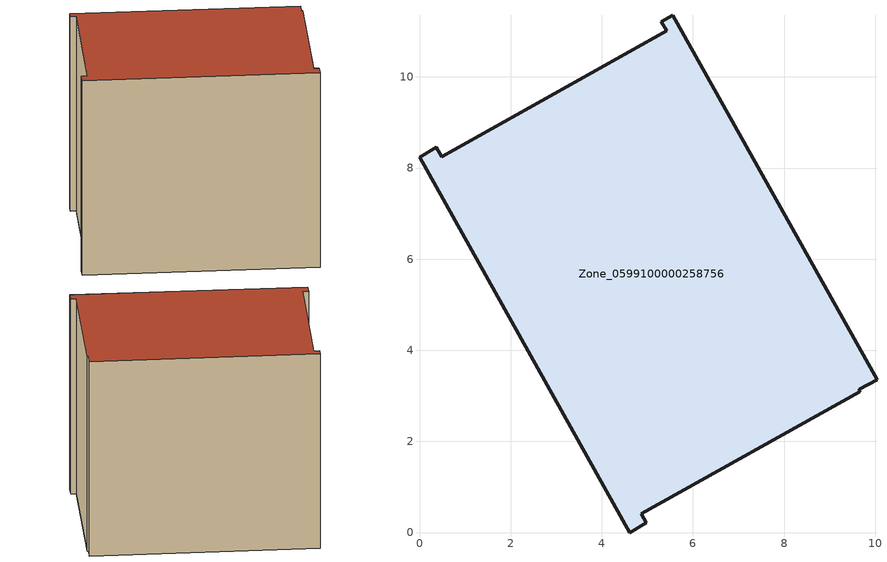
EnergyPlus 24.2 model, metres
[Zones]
Zone_0599100000258756
 floor ground (C_G): 4.98,0.21 4.61,0 0,8.24 0.37,8.45 0.49,8.25 5.43,11.01 5.31,11.21 5.56,11.35 10.04,3.36 9.65,3.14 9.66,3.09 4.87,0.41 z0
 wall outside (C_F): 4.61,0 4.98,0.21 4.87,0.41 9.66,3.09 9.65,3.14 10.04,3.36 5.56,11.35 5.31,11.21 5.43,11.01 0.49,8.25 0.37,8.45 0,8.24 4.61,0 z0:8.46
 roof outside (C_R): 9.65,3.14 10.04,3.36 5.56,11.35 5.31,11.21 5.43,11.01 0.49,8.25 0.37,8.45 0,8.24 4.61,0 4.98,0.21 4.87,0.41 9.66,3.09 z8.46
[BUILDING]
Pand.0599100000258756: North Axis=0; Terrain=City; Loads Convergence Tolerance Value=0.04; Temperature Convergence Tolerance Value=0.4; Solar Distribution=FullExterior; Maximum Number of Warmup Days=25; Minimum Number of Warmup Days=1
[Site:Location]
Rotterdam.The.Hague.AP_ZH_NLD Design_Conditions: Latitude=51.96; Longitude=4.45; Time Zone=1; Elevation=-4.5
[SITE:GROUNDTEMPERATURE:BUILDINGSURFACE]
18, 18, 18, 18, 18, 18, 18, 18, 18, 18, 18, 18
[MATERIAL] Thermal Absorptance=0.9; Solar Absorptance=0.7; Visible Absorptance=0.7
Name | Roughness | Thickness | Conductivity | Density | Specific Heat
G.TC.1965-1974 | MediumSmooth | 0.15 | 0.882353 | 540 | 1210
F.TC.1965-1974 | Rough | 0.3 | 0.697674 | 1920 | 840
R.TC.1965-1974 | MediumRough | 0.2 | 0.232558 | 1500 | 1000
[CONSTRUCTION]
C_G: G.TC.1965-1974
C_F: F.TC.1965-1974
C_R: R.TC.1965-1974
[ZONE]
Zone_0599100000258756: Type=1; Multiplier=1; Ceiling Height=Autocalculate; Volume=Autocalculate; Floor Area=autocalculate; Part of Total Floor Area=Yes
[ZONEINFILTRATION:DESIGNFLOWRATE]
Infil_Zone_0599100000258756: Zone or ZoneList or Space or SpaceList=Zone_0599100000258756; Schedule=AlwaysOn; Design Flow Rate Calculation Method=Flow/Area; Flow Rate per Floor Area=0.003; Constant Term Coefficient=1; Temperature Term Coefficient=0; Velocity Term Coefficient=0; Velocity Squared Term Coefficient=0
[HVACTEMPLATE:ZONE:IDEALLOADSAIRSYSTEM]
Zone_0599100000258756: Maximum Heating Supply Air Temperature=50; Minimum Cooling Supply Air Temperature=13; Maximum Heating Supply Air Humidity Ratio=0.0156; Minimum Cooling Supply Air Humidity Ratio=0.0077; Heating Limit=NoLimit; Cooling Limit=NoLimit; Dehumidification Control Type=ConstantSensibleHeatRatio; Cooling Sensible Heat Ratio=0.7; Dehumidification Setpoint=60; Humidification Control Type=None; Humidification Setpoint=30; Outdoor Air Method=None; Outdoor Air Flow Rate per Person=0.00944; Outdoor Air Flow Rate per Zone Floor Area=0; Outdoor Air Flow Rate per Zone=0; Demand Controlled Ventilation Type=None; Outdoor Air Economizer Type=NoEconomizer; Heat Recovery Type=None; Sensible Heat Recovery Effectiveness=0.7; Latent Heat Recovery Effectiveness=0.65
[ZONECONTROL:THERMOSTAT]
ThermostatControl_Zone_0599100000258756: Zone or ZoneList=Zone_0599100000258756; Control Type Schedule=DualSetpointControlType; Control 1=Thermostat_Zone_0599100000258756; Temperature Difference Between Cutout And Setpoint=0
[THERMOSTATSETPOINT:DUALSETPOINT]
Thermostat_Zone_0599100000258756: Heating Setpoint Temperature Schedule=HeatingSetpoint_Zone_0599100000258756; Cooling Setpoint Temperature Schedule=CoolingSetpoint_Zone_0599100000258756
[SCHEDULE:COMPACT]
HeatingSetpoint_Zone_0599100000258756: Through: 12/31, For: AllDays, Until: 24:00, 21
CoolingSetpoint_Zone_0599100000258756: Through: 12/31, For: AllDays, Until: 24:00, 24
DualSetpointControlType: Through: 12/31, For: AllDays, Until: 24:00, 4
AlwaysOn: Through: 12/31, For: AllDays, Until: 24:00, 1
